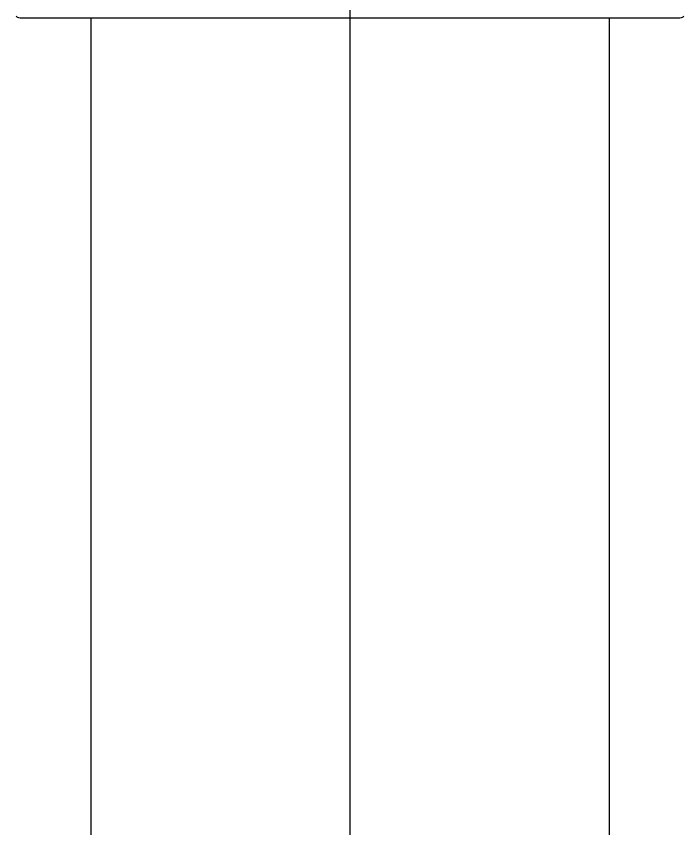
# Model space of a CAD drawing. Header units: millimetres. Extents: x 0 to 3800, y -67 to 2530.
# Drawn here: x 2313.4 to 2355.7, y 774.7 to 826.2 of the extents above; entities that cross this region are included whole.
import ezdxf
from ezdxf.lldxf.tags import DXFTag

# ---------------------------------------------------------------- set-up
doc = ezdxf.new("R2010")
doc.units = ezdxf.units.MM
doc.layers.add('내부선 및 부속', color=4, linetype='Continuous')
doc.layers.add('중심선', color=1, linetype='DASHED')
tags = doc.linetypes.add('DASHDOT', pattern=[70, 31, -13, 13, -13]).pattern_tags.tags
tags[10:11] = [DXFTag(74, 4), DXFTag(75, 0), DXFTag(340, '0'), DXFTag(46, 0.0), DXFTag(50, 0.0), DXFTag(44, 0.0), DXFTag(45, 0.0)]
tags[8:9] = [DXFTag(74, 4), DXFTag(75, 0), DXFTag(340, '0'), DXFTag(46, 0.0), DXFTag(50, 0.0), DXFTag(44, 0.0), DXFTag(45, 0.0)]
tags[6:7] = [DXFTag(74, 4), DXFTag(75, 0), DXFTag(340, '0'), DXFTag(46, 0.0), DXFTag(50, 0.0), DXFTag(44, 0.0), DXFTag(45, 0.0)]
tags[4:5] = [DXFTag(74, 4), DXFTag(75, 0), DXFTag(340, '0'), DXFTag(46, 0.0), DXFTag(50, 0.0), DXFTag(44, 0.0), DXFTag(45, 0.0)]
tags = doc.linetypes.add('DASHED', pattern=[25.72, 12.86, -12.86]).pattern_tags.tags
tags[6:7] = [DXFTag(74, 4), DXFTag(75, 0), DXFTag(340, '0'), DXFTag(46, 0.0), DXFTag(50, 0.0), DXFTag(44, 0.0), DXFTag(45, 0.0)]
tags[4:5] = [DXFTag(74, 4), DXFTag(75, 0), DXFTag(340, '0'), DXFTag(46, 0.0), DXFTag(50, 0.0), DXFTag(44, 0.0), DXFTag(45, 0.0)]

msp = doc.modelspace()

# ---------------------------------------------------------------- linework, layer by layer
at = {"layer": '내부선 및 부속', "linetype": 'Continuous'}
for p, q in [((2355.423, 826.077), (2313.625, 826.077)), ((2318.099, 826.077), (2318.099, 663.218)), ((2350.948, 826.077), (2350.948, 663.218))]:
    msp.add_line(p, q, dxfattribs=at)
at = {"layer": '내부선 및 부속', "linetype": 'Continuous', "flags": 128}
for points in [[(2313.625, 826.077, -0.226267), (2313.385, 826.191)], [(2355.662, 826.191, -0.226267), (2355.423, 826.077)]]:
    msp.add_lwpolyline(points, format="xyb", dxfattribs=at)
at = {"layer": '중심선', "linetype": 'DASHDOT'}
msp.add_line((2334.524, 597.802), (2334.524, 1053.687), dxfattribs=at)

doc.saveas('drawing.dxf')
